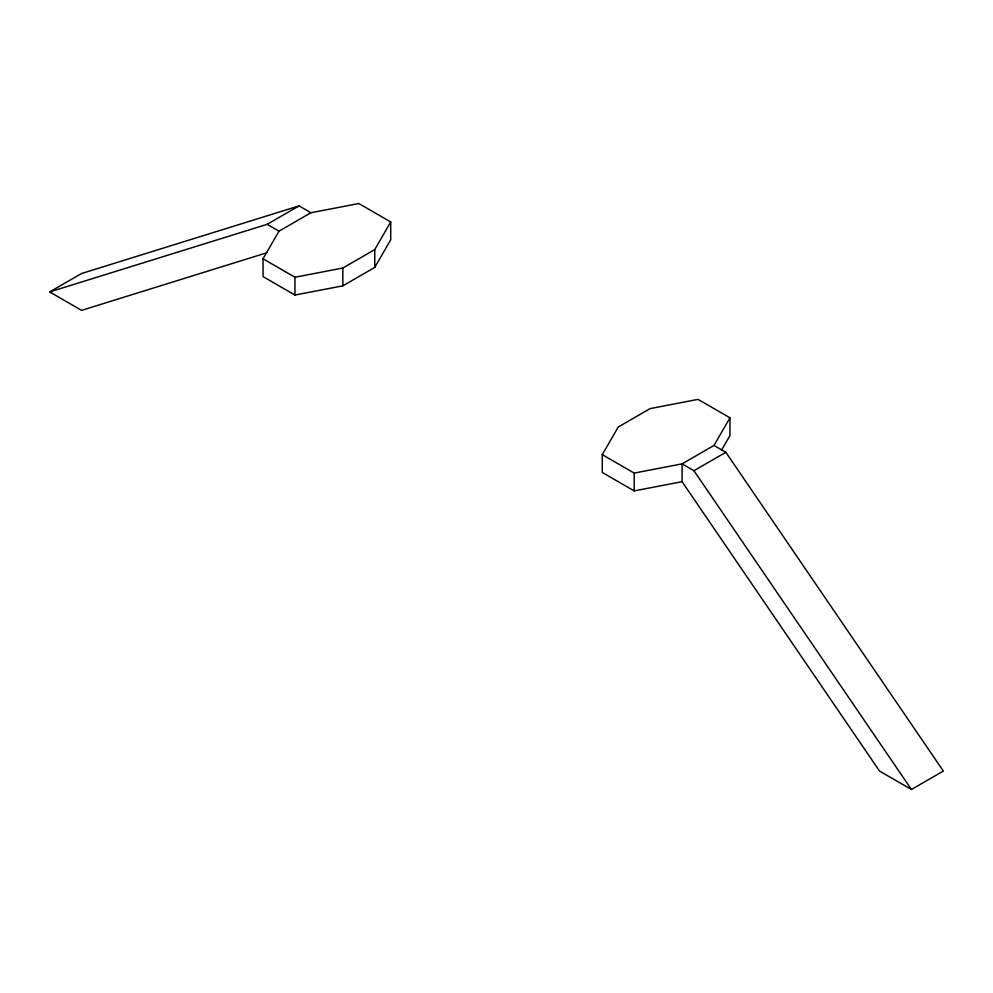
<?xml version="1.0" encoding="UTF-8"?>
<svg xmlns="http://www.w3.org/2000/svg" width="993" height="993" viewBox="0 0 993 993"><rect width="100%" height="100%" fill="white"/><g stroke="black" fill="none" stroke-linecap="round" stroke-linejoin="round"><path stroke-width="1.49" d="M263.046 258.801L279.008 231.17L310.921 212.738L358.808 203.528L390.721 221.948L390.721 239.76L374.758 267.402L342.846 285.835L294.971 295.045L263.046 276.613L263.046 258.801L294.971 277.233L342.846 268.023L374.758 249.591L390.721 221.948M602.279 454.657L634.192 473.09L682.079 463.868L713.992 445.447L725.858 452.299L943.35 771.052L911.437 789.472L879.513 771.052L682.079 481.679L634.192 490.902L602.279 472.469L602.279 454.657L618.242 427.015L650.154 408.595L698.029 399.372L729.954 417.805L729.954 435.617L721.588 450.09M713.992 445.447L729.954 417.805M267.216 252.644L81.563 310.362L49.65 291.93L81.563 273.509L299.054 205.886L310.921 212.738M49.65 291.93L267.142 224.319L299.054 205.886M682.079 481.679L682.079 463.868L693.946 470.719L725.858 452.299M267.142 224.319L279.008 231.17M693.946 470.719L911.437 789.472M634.192 473.09L634.192 490.902M374.758 249.591L374.758 267.402M342.846 268.023L342.846 285.835M294.971 277.233L294.971 295.045"/></g></svg>
